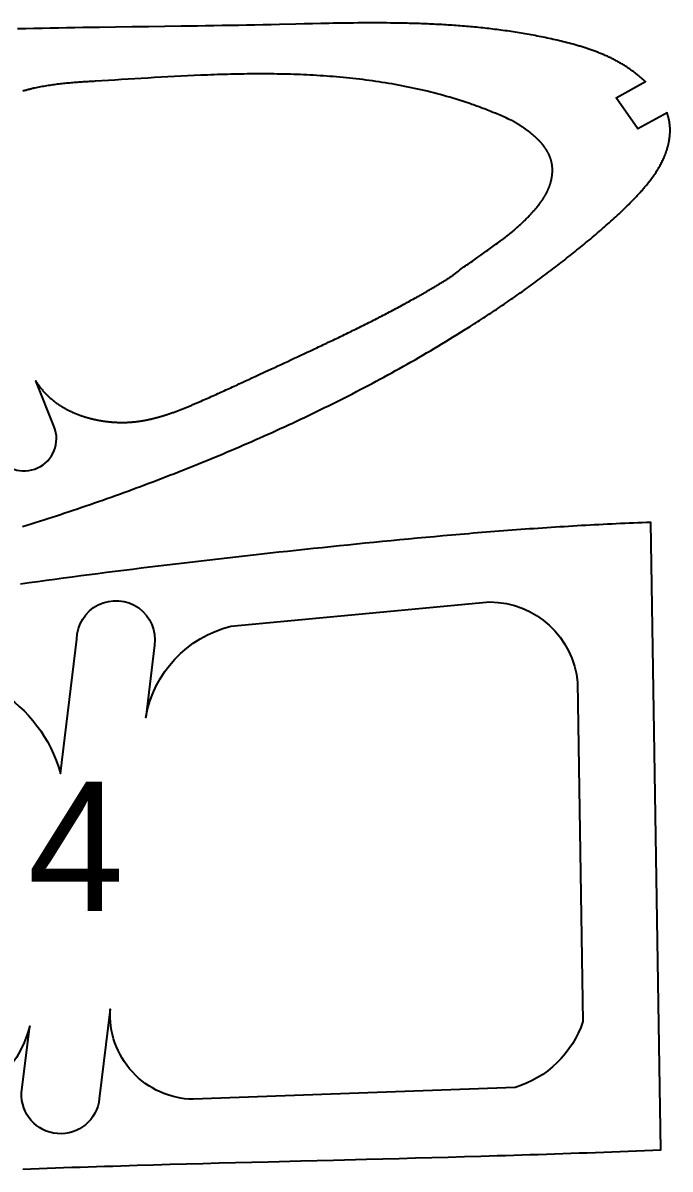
# Model space of a CAD drawing. Header units: millimetres. Extents: x 106 to 1096, y 85 to 181.
# Drawn here: x 721.7 to 771.7, y 89.6 to 178.2 of the extents above; entities that cross this region are included whole.
import ezdxf

# ---------------------------------------------------------------- set-up
doc = ezdxf.new("R2010")
doc.units = ezdxf.units.MM
doc.styles.add('样式_4', font='txt', dxfattribs={"height": 10})

msp = doc.modelspace()

# ---------------------------------------------------------------- linework, layer by layer
at = {"color": 40, "linetype": 'Continuous', "lineweight": 25, "true_color": 0xffa600}
for points in [[(721.702, 139.234), (722.03, 139.337), (722.358, 139.441), (722.686, 139.545), (723.013, 139.65), (723.341, 139.756), (723.668, 139.862), (723.994, 139.969), (724.321, 140.076), (724.648, 140.184), (724.974, 140.292), (725.3, 140.401), (725.626, 140.511), (725.952, 140.621), (726.277, 140.731), (726.603, 140.843), (726.928, 140.955), (727.252, 141.067), (727.577, 141.18), (727.902, 141.294), (728.226, 141.408), (728.55, 141.523), (728.874, 141.639), (729.197, 141.755), (729.52, 141.872), (729.844, 141.99), (730.166, 142.108), (730.489, 142.227), (730.812, 142.346), (731.134, 142.466), (731.456, 142.587), (731.777, 142.708), (732.099, 142.83), (732.42, 142.953), (732.741, 143.077), (733.062, 143.201), (733.382, 143.325), (733.702, 143.451), (734.022, 143.577), (734.342, 143.703), (734.662, 143.831), (734.981, 143.959), (735.3, 144.087), (735.619, 144.217), (735.937, 144.347), (736.255, 144.477), (736.573, 144.609), (736.891, 144.741), (737.208, 144.874), (737.525, 145.007), (737.842, 145.141), (738.159, 145.276), (738.475, 145.412), (738.791, 145.548), (739.107, 145.685), (739.422, 145.823), (739.737, 145.962), (740.052, 146.101), (740.366, 146.241), (740.68, 146.381), (740.994, 146.523), (741.308, 146.665), (741.621, 146.808), (741.934, 146.951), (742.246, 147.096), (742.558, 147.241), (742.87, 147.387), (743.181, 147.533), (743.492, 147.681), (743.803, 147.829), (744.113, 147.978), (744.423, 148.128), (744.733, 148.278), (745.042, 148.43), (745.351, 148.582), (745.659, 148.735), (745.967, 148.889), (746.274, 149.043), (746.581, 149.198), (746.888, 149.355), (747.194, 149.511), (747.5, 149.669), (747.806, 149.828), (748.111, 149.987), (748.415, 150.148), (748.719, 150.309), (749.023, 150.471), (749.326, 150.633), (749.629, 150.797), (749.931, 150.962), (750.233, 151.127), (750.534, 151.293), (750.835, 151.46), (751.135, 151.628), (751.435, 151.797), (751.734, 151.967), (752.033, 152.137), (752.331, 152.309), (752.629, 152.481), (752.926, 152.654), (753.223, 152.828), (753.519, 153.003), (753.815, 153.179), (754.11, 153.356), (754.404, 153.534), (754.698, 153.712), (754.992, 153.892), (755.285, 154.072), (755.577, 154.254), (755.869, 154.436), (756.16, 154.619), (756.305, 154.712), (756.45, 154.804), (756.595, 154.896), (756.74, 154.989), (756.885, 155.082), (757.029, 155.175), (757.173, 155.269), (757.318, 155.363), (757.462, 155.457), (757.605, 155.551), (757.749, 155.646), (757.893, 155.741), (758.036, 155.836), (758.179, 155.931), (758.322, 156.027), (758.465, 156.122), (758.607, 156.219), (758.75, 156.315), (758.892, 156.412), (759.034, 156.508), (759.176, 156.606), (759.317, 156.703), (759.459, 156.801), (759.6, 156.899), (759.741, 156.997), (759.882, 157.096), (760.023, 157.195), (760.163, 157.294), (760.303, 157.393), (760.444, 157.493), (760.583, 157.593), (760.723, 157.693), (760.863, 157.793), (761.002, 157.894), (761.141, 157.995), (761.28, 158.097), (761.418, 158.198), (761.557, 158.3), (761.695, 158.402), (761.833, 158.505), (761.971, 158.608), (762.108, 158.711), (762.246, 158.814), (762.383, 158.918), (762.52, 159.022), (762.657, 159.126), (762.793, 159.231), (762.929, 159.335), (763.065, 159.44), (763.201, 159.546), (763.337, 159.651), (763.472, 159.757), (763.608, 159.863), (763.743, 159.97), (763.878, 160.076), (764.012, 160.183), (764.147, 160.291), (764.281, 160.398), (764.415, 160.506), (764.549, 160.614), (764.682, 160.722), (764.816, 160.831), (764.949, 160.94), (765.082, 161.049), (765.215, 161.158), (765.347, 161.268), (765.479, 161.377), (765.612, 161.488), (765.743, 161.598), (765.875, 161.709), (766.006, 161.82), (766.137, 161.931), (766.268, 162.043), (766.399, 162.155), (766.529, 162.268), (766.658, 162.381), (766.788, 162.494), (766.916, 162.608), (767.045, 162.722), (767.173, 162.837), (767.301, 162.952), (767.428, 163.068), (767.554, 163.184), (767.68, 163.301), (767.806, 163.419), (767.931, 163.537), (768.056, 163.655), (768.18, 163.774), (768.303, 163.894), (768.426, 164.015), (768.548, 164.136), (768.669, 164.258), (768.79, 164.38), (768.91, 164.503), (768.97, 164.565), (769.029, 164.627), (769.089, 164.69), (769.148, 164.752), (769.206, 164.815), (769.265, 164.878), (769.323, 164.942), (769.381, 165.005), (769.438, 165.069), (769.496, 165.133), (769.553, 165.198), (769.609, 165.262), (769.666, 165.327), (769.722, 165.393), (769.777, 165.458), (769.832, 165.524), (769.887, 165.591), (769.942, 165.657), (769.996, 165.724), (770.05, 165.791), (770.103, 165.859), (770.156, 165.927), (770.208, 165.995), (770.26, 166.064), (770.312, 166.133), (770.363, 166.203), (770.413, 166.273), (770.463, 166.343), (770.513, 166.414), (770.562, 166.485), (770.61, 166.556), (770.658, 166.628), (770.705, 166.701), (770.751, 166.773), (770.797, 166.847), (770.842, 166.92), (770.886, 166.994), (770.929, 167.069), (770.972, 167.144), (771.013, 167.219), (771.054, 167.295), (771.094, 167.372), (771.133, 167.449), (771.171, 167.526), (771.208, 167.604), (771.245, 167.682), (771.28, 167.761), (771.297, 167.801), (771.314, 167.841), (771.33, 167.88), (771.347, 167.92), (771.363, 167.961), (771.378, 168.001), (771.394, 168.041), (771.409, 168.082), (771.424, 168.122), (771.439, 168.163), (771.453, 168.204), (771.467, 168.245), (771.481, 168.286), (771.494, 168.328), (771.507, 168.369), (771.52, 168.411), (771.532, 168.452), (771.545, 168.494), (771.556, 168.536), (771.568, 168.578), (771.579, 168.62), (771.59, 168.662), (771.6, 168.705), (771.611, 168.747), (771.62, 168.79), (771.63, 168.832), (771.639, 168.875), (771.648, 168.918), (771.656, 168.961), (771.664, 169.004), (771.672, 169.047), (771.679, 169.09), (771.686, 169.133), (771.693, 169.176), (771.699, 169.219), (771.705, 169.263), (771.71, 169.306), (771.715, 169.349), (771.72, 169.392), (771.724, 169.436), (771.728, 169.479), (771.731, 169.523), (771.734, 169.566), (771.737, 169.609), (771.739, 169.653), (771.741, 169.696), (771.743, 169.739), (771.744, 169.783), (771.744, 169.826), (771.744, 169.869), (771.744, 169.913), (771.744, 169.956), (771.742, 169.999), (771.741, 170.042), (771.739, 170.085), (771.736, 170.129), (771.734, 170.172), (771.73, 170.214), (771.727, 170.257), (771.722, 170.3), (771.718, 170.343), (771.712, 170.386), (771.707, 170.428), (771.701, 170.471), (771.694, 170.513), (771.687, 170.555), (771.68, 170.597), (771.672, 170.639), (771.663, 170.681), (771.654, 170.723), (771.645, 170.765), (771.635, 170.807), (771.625, 170.848), (771.614, 170.89), (771.603, 170.931), (771.591, 170.972), (771.579, 171.013), (771.567, 171.054), (771.554, 171.095), (771.54, 171.136), (771.526, 171.176), (771.512, 171.217), (769.241, 169.965), (767.566, 172.374), (769.836, 173.624), (769.777, 173.68), (769.718, 173.735), (769.659, 173.789), (769.599, 173.843), (769.539, 173.896), (769.478, 173.948), (769.417, 174), (769.356, 174.052), (769.294, 174.103), (769.232, 174.153), (769.17, 174.203), (769.107, 174.252), (769.044, 174.3), (768.981, 174.349), (768.917, 174.396), (768.853, 174.443), (768.789, 174.49), (768.724, 174.536), (768.659, 174.581), (768.594, 174.626), (768.528, 174.67), (768.462, 174.714), (768.396, 174.758), (768.33, 174.8), (768.263, 174.843), (768.196, 174.885), (768.128, 174.926), (768.061, 174.967), (767.993, 175.007), (767.925, 175.047), (767.856, 175.086), (767.787, 175.125), (767.718, 175.164), (767.649, 175.201), (767.58, 175.239), (767.51, 175.276), (767.44, 175.312), (767.37, 175.348), (767.3, 175.384), (767.229, 175.419), (767.158, 175.454), (767.087, 175.488), (767.016, 175.522), (766.944, 175.555), (766.873, 175.588), (766.801, 175.62), (766.729, 175.652), (766.656, 175.684), (766.584, 175.715), (766.511, 175.746), (766.438, 175.776), (766.365, 175.806), (766.292, 175.836), (766.219, 175.865), (766.145, 175.894), (766.071, 175.922), (765.997, 175.95), (765.923, 175.978), (765.849, 176.005), (765.775, 176.032), (765.7, 176.059), (765.626, 176.085), (765.551, 176.111), (765.476, 176.137), (765.401, 176.162), (765.326, 176.187), (765.251, 176.211), (765.175, 176.236), (765.1, 176.26), (765.024, 176.284), (764.949, 176.307), (764.873, 176.33), (764.797, 176.353), (764.721, 176.376), (764.645, 176.398), (764.568, 176.42), (764.416, 176.464), (764.263, 176.506), (764.11, 176.548), (763.956, 176.588), (763.802, 176.628), (763.648, 176.667), (763.494, 176.705), (763.34, 176.743), (763.186, 176.78), (763.031, 176.816), (762.877, 176.852), (762.722, 176.887), (762.567, 176.922), (762.413, 176.956), (762.258, 176.989), (762.103, 177.022), (761.948, 177.054), (761.793, 177.086), (761.638, 177.117), (761.482, 177.147), (761.327, 177.177), (761.172, 177.206), (761.016, 177.235), (760.861, 177.264), (760.705, 177.291), (760.549, 177.318), (760.394, 177.345), (760.238, 177.371), (760.082, 177.397), (759.926, 177.422), (759.77, 177.446), (759.614, 177.47), (759.458, 177.494), (759.301, 177.517), (759.145, 177.539), (758.989, 177.561), (758.832, 177.583), (758.676, 177.604), (758.519, 177.625), (758.363, 177.645), (758.206, 177.664), (758.049, 177.684), (757.892, 177.702), (757.735, 177.721), (757.579, 177.738), (757.422, 177.756), (757.265, 177.773), (757.107, 177.789), (756.95, 177.805), (756.793, 177.821), (756.636, 177.836), (756.478, 177.851), (756.321, 177.865), (756.164, 177.879), (756.006, 177.893), (755.849, 177.906), (755.691, 177.919), (755.534, 177.931), (755.376, 177.943), (755.218, 177.955), (755.06, 177.966), (754.903, 177.977), (754.745, 177.987), (754.587, 177.997), (754.429, 178.007), (754.271, 178.017), (754.113, 178.026), (753.955, 178.034), (753.797, 178.043), (753.639, 178.051), (753.48, 178.059), (753.322, 178.066), (753.164, 178.073), (753.006, 178.08), (752.847, 178.086), (752.689, 178.092), (752.531, 178.098), (752.372, 178.104), (752.214, 178.109), (752.055, 178.114), (751.897, 178.119), (751.738, 178.123), (751.58, 178.127), (751.421, 178.131), (751.104, 178.138), (750.786, 178.144), (750.469, 178.149), (750.151, 178.153), (749.833, 178.156), (749.516, 178.158), (749.198, 178.16), (748.88, 178.16), (748.562, 178.16), (748.244, 178.159), (747.926, 178.158), (747.607, 178.155), (747.289, 178.153), (746.971, 178.149), (746.653, 178.145), (746.334, 178.141), (746.016, 178.136), (745.698, 178.131), (745.379, 178.125), (745.061, 178.119), (744.743, 178.112), (744.106, 178.099), (743.47, 178.085), (742.833, 178.07), (741.561, 178.04), (740.926, 178.025), (740.291, 178.011), (739.656, 177.998), (739.021, 177.985), (738.387, 177.974), (737.753, 177.962), (737.119, 177.951), (736.485, 177.941), (735.852, 177.931), (735.219, 177.921), (734.586, 177.911), (733.954, 177.902), (732.689, 177.884), (731.426, 177.867), (730.162, 177.85), (728.899, 177.832), (727.637, 177.814), (727.005, 177.804), (726.374, 177.795), (725.743, 177.784), (725.112, 177.774), (724.481, 177.763), (723.849, 177.751), (723.218, 177.739), (722.587, 177.726), (721.955, 177.713), (721.324, 177.699)], [(721.717, 89.592), (722.35, 89.616), (722.982, 89.639), (723.614, 89.661), (724.246, 89.684), (724.878, 89.705), (725.511, 89.727), (726.143, 89.748), (726.775, 89.769), (727.407, 89.789), (728.04, 89.809), (728.672, 89.829), (729.304, 89.848), (729.936, 89.868), (730.569, 89.886), (731.833, 89.923), (733.098, 89.959), (734.363, 89.995), (735.628, 90.029), (736.892, 90.063), (738.157, 90.096), (739.422, 90.128), (740.687, 90.161), (743.216, 90.224), (745.746, 90.288), (748.276, 90.352), (749.541, 90.384), (750.805, 90.417), (752.07, 90.451), (753.335, 90.485), (754.6, 90.52), (755.864, 90.555), (757.129, 90.592), (757.761, 90.611), (758.394, 90.629), (759.026, 90.649), (759.658, 90.668), (760.291, 90.688), (760.923, 90.708), (761.555, 90.729), (762.187, 90.75), (762.82, 90.771), (763.452, 90.792), (764.084, 90.814), (764.716, 90.837), (765.349, 90.859), (765.981, 90.883), (766.613, 90.906), (767.245, 90.93), (767.877, 90.955), (768.509, 90.98), (769.141, 91.005), (769.773, 91.031), (770.406, 91.058), (771.038, 91.085), (770.252, 139.564), (769.917, 139.552), (769.582, 139.539), (769.246, 139.526), (768.911, 139.512), (768.576, 139.498), (768.241, 139.483), (767.906, 139.468), (767.571, 139.453), (767.236, 139.437), (766.901, 139.42), (766.567, 139.403), (766.232, 139.386), (765.897, 139.368), (765.562, 139.35), (765.227, 139.332), (764.893, 139.313), (764.558, 139.293), (764.223, 139.274), (763.889, 139.253), (763.554, 139.233), (763.219, 139.212), (762.885, 139.19), (762.55, 139.169), (762.216, 139.147), (761.881, 139.124), (761.547, 139.101), (761.212, 139.078), (760.878, 139.055), (760.544, 139.031), (760.209, 139.007), (759.875, 138.982), (759.541, 138.957), (759.206, 138.932), (758.872, 138.906), (758.538, 138.88), (758.204, 138.854), (757.869, 138.828), (757.535, 138.801), (757.201, 138.774), (756.867, 138.747), (756.533, 138.719), (756.199, 138.691), (755.53, 138.634), (754.862, 138.576), (754.194, 138.518), (753.527, 138.458), (752.859, 138.397), (752.191, 138.335), (751.523, 138.273), (750.856, 138.209), (750.188, 138.145), (749.521, 138.08), (748.854, 138.014), (748.186, 137.948), (747.519, 137.881), (746.852, 137.813), (746.185, 137.745), (745.518, 137.676), (744.851, 137.607), (744.184, 137.537), (743.517, 137.467), (742.85, 137.396), (742.183, 137.325), (741.516, 137.253), (740.85, 137.181), (740.183, 137.108), (739.517, 137.034), (738.85, 136.96), (738.184, 136.885), (737.518, 136.809), (736.851, 136.733), (736.185, 136.657), (735.519, 136.579), (734.853, 136.501), (734.187, 136.423), (733.522, 136.343), (732.856, 136.263), (732.19, 136.182), (731.525, 136.101), (730.859, 136.019), (730.194, 135.936), (729.529, 135.852), (728.863, 135.768), (728.198, 135.683), (727.533, 135.597), (726.868, 135.51), (726.203, 135.423), (725.539, 135.335), (724.874, 135.246), (724.21, 135.157), (723.545, 135.067), (722.881, 134.976), (722.216, 134.885), (721.552, 134.792)]]:
    msp.add_lwpolyline(points, dxfattribs=at)
for points in [[(719.621, 144.868, 0.94277), (724.154, 146.951), (722.72, 150.493), (722.74, 150.462), (722.76, 150.431), (722.78, 150.4), (722.8, 150.37), (722.82, 150.339), (722.841, 150.309), (722.861, 150.279), (722.882, 150.249), (722.903, 150.219), (722.924, 150.19), (722.945, 150.16), (722.966, 150.131), (722.988, 150.102), (723.009, 150.073), (723.031, 150.044), (723.053, 150.016), (723.075, 149.987), (723.097, 149.959), (723.119, 149.931), (723.142, 149.903), (723.164, 149.875), (723.187, 149.848), (723.21, 149.821), (723.233, 149.793), (723.256, 149.766), (723.279, 149.739), (723.303, 149.713), (723.326, 149.686), (723.35, 149.66), (723.374, 149.634), (723.398, 149.608), (723.422, 149.582), (723.446, 149.556), (723.47, 149.531), (723.495, 149.505), (723.519, 149.48), (723.544, 149.455), (723.569, 149.43), (723.594, 149.406), (723.619, 149.381), (723.644, 149.357), (723.669, 149.333), (723.695, 149.309), (723.72, 149.285), (723.746, 149.261), (723.772, 149.237), (723.798, 149.214), (723.824, 149.191), (723.85, 149.168), (723.876, 149.145), (723.902, 149.122), (723.929, 149.1), (723.955, 149.077), (723.982, 149.055), (724.009, 149.033), (724.036, 149.011), (724.063, 148.989), (724.09, 148.967), (724.117, 148.946), (724.145, 148.925), (724.172, 148.903), (724.2, 148.882), (724.227, 148.861), (724.255, 148.841), (724.283, 148.82), (724.311, 148.8), (724.339, 148.78), (724.367, 148.76), (724.396, 148.74), (724.424, 148.72), (724.452, 148.7), (724.481, 148.681), (724.51, 148.661), (724.539, 148.642), (724.567, 148.623), (724.596, 148.604), (724.625, 148.586), (724.655, 148.567), (724.684, 148.549), (724.713, 148.53), (724.743, 148.512), (724.772, 148.494), (724.802, 148.476), (724.831, 148.459), (724.861, 148.441), (724.891, 148.424), (724.921, 148.407), (724.951, 148.389), (724.981, 148.372), (725.011, 148.356), (725.042, 148.339), (725.072, 148.323), (725.103, 148.306), (725.133, 148.29), (725.164, 148.274), (725.194, 148.258), (725.225, 148.242), (725.256, 148.226), (725.287, 148.211), (725.318, 148.196), (725.349, 148.18), (725.38, 148.165), (725.412, 148.15), (725.443, 148.135), (725.474, 148.121), (725.506, 148.106), (725.537, 148.092), (725.569, 148.078), (725.6, 148.064), (725.632, 148.05), (725.664, 148.036), (725.696, 148.022), (725.728, 148.008), (725.76, 147.995), (725.792, 147.982), (725.824, 147.969), (725.856, 147.956), (725.888, 147.943), (725.921, 147.93), (725.953, 147.917), (725.985, 147.905), (726.018, 147.892), (726.05, 147.88), (726.083, 147.868), (726.116, 147.856), (726.148, 147.844), (726.181, 147.833), (726.214, 147.821), (726.247, 147.81), (726.28, 147.798), (726.313, 147.787), (726.346, 147.776), (726.379, 147.765), (726.412, 147.755), (726.445, 147.744), (726.478, 147.733), (726.511, 147.723), (726.545, 147.713), (726.578, 147.703), (726.611, 147.693), (726.645, 147.683), (726.678, 147.673), (726.712, 147.663), (726.745, 147.654), (726.779, 147.644), (726.813, 147.635), (726.846, 147.626), (726.88, 147.617), (726.914, 147.608), (726.947, 147.599), (726.981, 147.591), (727.015, 147.582), (727.049, 147.574), (727.083, 147.566), (727.117, 147.557), (727.151, 147.549), (727.185, 147.541), (727.219, 147.534), (727.253, 147.526), (727.287, 147.518), (727.321, 147.511), (727.355, 147.504), (727.39, 147.497), (727.424, 147.489), (727.458, 147.482), (727.492, 147.476), (727.526, 147.469), (727.561, 147.462), (727.595, 147.456), (727.629, 147.449), (727.664, 147.443), (727.698, 147.437), (727.733, 147.431), (727.767, 147.425), (727.801, 147.419), (727.836, 147.414), (727.87, 147.408), (727.905, 147.403), (727.939, 147.398), (727.974, 147.393), (728.008, 147.387), (728.043, 147.383), (728.078, 147.378), (728.112, 147.373), (728.147, 147.369), (728.181, 147.364), (728.216, 147.36), (728.251, 147.356), (728.285, 147.352), (728.32, 147.348), (728.355, 147.344), (728.389, 147.34), (728.424, 147.337), (728.459, 147.333), (728.493, 147.33), (728.528, 147.327), (728.563, 147.324), (728.598, 147.321), (728.632, 147.318), (728.667, 147.315), (728.702, 147.313), (728.737, 147.31), (728.771, 147.308), (728.806, 147.306), (728.841, 147.304), (728.876, 147.302), (728.91, 147.3), (728.945, 147.298), (728.98, 147.297), (729.015, 147.295), (729.049, 147.294), (729.084, 147.293), (729.119, 147.292), (729.154, 147.291), (729.188, 147.29), (729.223, 147.289), (729.258, 147.289), (729.293, 147.288), (729.327, 147.288), (729.362, 147.288), (729.397, 147.288), (729.431, 147.288), (729.466, 147.288), (729.501, 147.289), (729.536, 147.289), (729.57, 147.29), (729.605, 147.29), (729.639, 147.291), (729.674, 147.292), (729.709, 147.293), (729.743, 147.295), (729.778, 147.296), (729.813, 147.298), (729.847, 147.299), (729.882, 147.301), (729.916, 147.303), (729.951, 147.305), (729.985, 147.307), (730.02, 147.309), (730.054, 147.312), (730.089, 147.314), (730.123, 147.317), (730.158, 147.32), (730.192, 147.323), (730.226, 147.326), (730.261, 147.329), (730.295, 147.332), (730.329, 147.336), (730.364, 147.339), (730.398, 147.343), (730.432, 147.347), (730.467, 147.351), (730.501, 147.355), (730.535, 147.359), (730.569, 147.363), (730.604, 147.368), (730.638, 147.372), (730.672, 147.377), (730.706, 147.382), (730.74, 147.387), (730.774, 147.392), (730.808, 147.397), (730.843, 147.402), (730.877, 147.407), (730.911, 147.413), (730.945, 147.419), (730.979, 147.424), (731.013, 147.43), (731.047, 147.436), (731.081, 147.442), (731.115, 147.448), (731.149, 147.454), (731.183, 147.461), (731.216, 147.467), (731.25, 147.474), (731.284, 147.48), (731.318, 147.487), (731.352, 147.494), (731.386, 147.501), (731.42, 147.508), (731.453, 147.515), (731.487, 147.522), (731.521, 147.53), (731.555, 147.537), (731.589, 147.545), (731.622, 147.553), (731.656, 147.56), (731.69, 147.568), (731.723, 147.576), (731.757, 147.584), (731.791, 147.592), (731.824, 147.601), (731.858, 147.609), (731.891, 147.617), (731.925, 147.626), (731.959, 147.635), (731.992, 147.643), (732.026, 147.652), (732.059, 147.661), (732.093, 147.67), (732.126, 147.679), (732.16, 147.688), (732.193, 147.697), (732.227, 147.707), (732.26, 147.716), (732.294, 147.725), (732.327, 147.735), (732.36, 147.745), (732.394, 147.754), (732.427, 147.764), (732.46, 147.774), (732.494, 147.784), (732.527, 147.794), (732.56, 147.804), (732.594, 147.814), (732.627, 147.825), (732.66, 147.835), (732.694, 147.845), (732.727, 147.856), (732.76, 147.866), (732.793, 147.877), (732.826, 147.888), (732.86, 147.899), (732.893, 147.909), (732.926, 147.92), (732.959, 147.931), (732.992, 147.942), (733.025, 147.954), (733.058, 147.965), (733.092, 147.976), (733.158, 147.999), (733.224, 148.022), (733.29, 148.045), (733.356, 148.068), (733.422, 148.092), (733.488, 148.116), (733.553, 148.14), (733.619, 148.165), (733.685, 148.189), (733.751, 148.214), (733.816, 148.239), (733.882, 148.264), (733.947, 148.29), (734.013, 148.315), (734.078, 148.341), (734.143, 148.367), (734.209, 148.393), (734.274, 148.419), (734.339, 148.446), (734.404, 148.472), (734.469, 148.499), (734.535, 148.526), (734.6, 148.553), (734.665, 148.58), (734.729, 148.607), (734.794, 148.635), (734.859, 148.662), (734.924, 148.69), (734.989, 148.718), (735.053, 148.745), (735.118, 148.773), (735.183, 148.801), (735.247, 148.829), (735.312, 148.857), (735.376, 148.886), (735.441, 148.914), (735.505, 148.942), (735.634, 148.999), (735.762, 149.056), (735.891, 149.113), (736.019, 149.17), (736.147, 149.227), (736.275, 149.284), (736.402, 149.341), (736.53, 149.399), (736.657, 149.456), (736.785, 149.513), (736.912, 149.571), (737.039, 149.628), (737.166, 149.686), (737.293, 149.743), (737.419, 149.801), (737.546, 149.859), (737.672, 149.916), (737.799, 149.974), (737.925, 150.032), (738.051, 150.09), (738.177, 150.147), (738.303, 150.205), (738.429, 150.263), (738.555, 150.321), (738.681, 150.379), (738.932, 150.495), (739.184, 150.611), (739.435, 150.727), (739.686, 150.844), (739.936, 150.96), (740.438, 151.193), (740.939, 151.426), (741.19, 151.542), (741.441, 151.659), (741.692, 151.775), (741.943, 151.892), (742.194, 152.008), (742.445, 152.125), (742.696, 152.242), (742.948, 152.359), (743.199, 152.476), (743.45, 152.593), (743.702, 152.71), (743.953, 152.828), (744.204, 152.945), (744.456, 153.063), (744.581, 153.123), (744.707, 153.182), (744.832, 153.241), (744.958, 153.3), (745.083, 153.36), (745.209, 153.419), (745.334, 153.479), (745.46, 153.538), (745.585, 153.598), (745.711, 153.658), (745.836, 153.718), (745.961, 153.778), (746.086, 153.838), (746.212, 153.898), (746.337, 153.958), (746.462, 154.018), (746.587, 154.079), (746.712, 154.14), (746.837, 154.2), (746.962, 154.261), (747.087, 154.322), (747.212, 154.383), (747.336, 154.444), (747.461, 154.506), (747.586, 154.567), (747.71, 154.629), (747.835, 154.69), (747.959, 154.752), (748.084, 154.814), (748.208, 154.876), (748.332, 154.939), (748.456, 155.001), (748.58, 155.063), (748.704, 155.126), (748.828, 155.189), (748.952, 155.252), (749.076, 155.315), (749.2, 155.379), (749.323, 155.442), (749.447, 155.506), (749.57, 155.57), (749.693, 155.634), (749.817, 155.698), (749.94, 155.762), (750.063, 155.827), (750.186, 155.891), (750.308, 155.956), (750.431, 156.021), (750.554, 156.087), (750.676, 156.152), (750.798, 156.218), (750.921, 156.284), (751.043, 156.35), (751.165, 156.416), (751.287, 156.483), (751.409, 156.549), (751.53, 156.616), (751.652, 156.683), (751.773, 156.751), (751.894, 156.818), (752.016, 156.886), (752.137, 156.954), (752.257, 157.022), (752.318, 157.056), (752.378, 157.091), (752.439, 157.125), (752.499, 157.159), (752.559, 157.194), (752.619, 157.228), (752.68, 157.263), (752.74, 157.298), (752.8, 157.332), (752.86, 157.367), (752.92, 157.402), (752.98, 157.437), (753.04, 157.472), (753.1, 157.507), (753.16, 157.542), (753.22, 157.577), (753.279, 157.612), (753.339, 157.647), (753.399, 157.682), (753.459, 157.718), (753.518, 157.753), (753.578, 157.789), (753.637, 157.824), (753.697, 157.86), (753.757, 157.896), (753.816, 157.931), (753.875, 157.967), (753.935, 158.003), (753.994, 158.039), (754.053, 158.075), (754.113, 158.111), (754.172, 158.147), (754.231, 158.183), (754.29, 158.22), (754.349, 158.256), (754.408, 158.292), (754.467, 158.329), (754.526, 158.365), (754.585, 158.402), (754.644, 158.439), (754.703, 158.476), (754.762, 158.512), (754.814, 158.553), (754.866, 158.593), (754.918, 158.633), (754.97, 158.673), (755.075, 158.753), (755.181, 158.832), (755.286, 158.911), (755.392, 158.99), (755.498, 159.068), (755.605, 159.146), (755.711, 159.223), (755.818, 159.3), (755.925, 159.377), (756.033, 159.454), (756.14, 159.53), (756.248, 159.606), (756.355, 159.683), (756.463, 159.759), (756.679, 159.91), (756.895, 160.062), (757.111, 160.213), (757.327, 160.365), (757.435, 160.441), (757.542, 160.517), (757.65, 160.594), (757.757, 160.67), (757.864, 160.747), (757.971, 160.824), (758.078, 160.901), (758.184, 160.979), (758.291, 161.057), (758.397, 161.135), (758.502, 161.214), (758.607, 161.293), (758.712, 161.372), (758.765, 161.412), (758.817, 161.452), (758.869, 161.492), (758.921, 161.532), (758.973, 161.573), (759.025, 161.613), (759.076, 161.654), (759.128, 161.695), (759.18, 161.736), (759.231, 161.777), (759.282, 161.818), (759.333, 161.859), (759.384, 161.901), (759.435, 161.943), (759.486, 161.985), (759.536, 162.027), (759.587, 162.069), (759.637, 162.111), (759.687, 162.154), (759.737, 162.196), (759.787, 162.239), (759.837, 162.282), (759.887, 162.326), (759.936, 162.369), (759.985, 162.413), (760.034, 162.457), (760.083, 162.501), (760.132, 162.545), (760.181, 162.59), (760.229, 162.634), (760.277, 162.679), (760.325, 162.724), (760.373, 162.77), (760.421, 162.815), (760.468, 162.861), (760.516, 162.907), (760.563, 162.953), (760.61, 163), (760.657, 163.046), (760.703, 163.093), (760.75, 163.141), (760.796, 163.188), (760.842, 163.236), (760.887, 163.284), (760.933, 163.332), (760.978, 163.381), (761.023, 163.43), (761.068, 163.479), (761.113, 163.528), (761.157, 163.578), (761.201, 163.627), (761.245, 163.678), (761.289, 163.728), (761.332, 163.779), (761.375, 163.83), (761.418, 163.881), (761.461, 163.933), (761.503, 163.985), (761.545, 164.037), (761.586, 164.09), (761.627, 164.143), (761.667, 164.196), (761.707, 164.25), (761.727, 164.277), (761.747, 164.304), (761.766, 164.331), (761.785, 164.358), (761.805, 164.385), (761.824, 164.412), (761.843, 164.44), (761.862, 164.467), (761.88, 164.495), (761.899, 164.523), (761.917, 164.55), (761.935, 164.578), (761.953, 164.606), (761.971, 164.634), (761.989, 164.662), (762.007, 164.69), (762.024, 164.719), (762.041, 164.747), (762.058, 164.776), (762.075, 164.804), (762.092, 164.833), (762.108, 164.862), (762.125, 164.891), (762.141, 164.919), (762.157, 164.949), (762.172, 164.978), (762.188, 165.007), (762.203, 165.036), (762.218, 165.066), (762.233, 165.095), (762.248, 165.125), (762.262, 165.154), (762.277, 165.184), (762.291, 165.214), (762.305, 165.244), (762.318, 165.274), (762.332, 165.305), (762.345, 165.335), (762.358, 165.365), (762.37, 165.396), (762.383, 165.426), (762.395, 165.457), (762.407, 165.488), (762.419, 165.519), (762.43, 165.55), (762.441, 165.581), (762.452, 165.612), (762.463, 165.644), (762.473, 165.675), (762.483, 165.707), (762.493, 165.738), (762.503, 165.77), (762.512, 165.802), (762.521, 165.834), (762.53, 165.866), (762.539, 165.898), (762.547, 165.93), (762.555, 165.963), (762.562, 165.995), (762.57, 166.028), (762.577, 166.061), (762.584, 166.093), (762.59, 166.126), (762.596, 166.159), (762.602, 166.192), (762.608, 166.225), (762.613, 166.258), (762.618, 166.291), (762.622, 166.325), (762.627, 166.358), (762.631, 166.391), (762.634, 166.424), (762.638, 166.458), (762.641, 166.491), (762.644, 166.525), (762.646, 166.558), (762.648, 166.591), (762.65, 166.625), (762.651, 166.658), (762.652, 166.692), (762.653, 166.725), (762.653, 166.758), (762.653, 166.792), (762.653, 166.825), (762.652, 166.858), (762.651, 166.892), (762.65, 166.925), (762.648, 166.958), (762.646, 166.991), (762.643, 167.024), (762.64, 167.057), (762.637, 167.09), (762.634, 167.123), (762.63, 167.156), (762.625, 167.189), (762.621, 167.221), (762.616, 167.254), (762.61, 167.286), (762.604, 167.319), (762.598, 167.351), (762.591, 167.383), (762.584, 167.415), (762.577, 167.447), (762.569, 167.479), (762.561, 167.511), (762.552, 167.542), (762.544, 167.574), (762.534, 167.605), (762.524, 167.636), (762.514, 167.667), (762.504, 167.698), (762.493, 167.729), (762.482, 167.76), (762.47, 167.79), (762.458, 167.821), (762.446, 167.851), (762.434, 167.881), (762.421, 167.911), (762.407, 167.941), (762.394, 167.971), (762.38, 168.001), (762.365, 168.03), (762.351, 168.06), (762.336, 168.089), (762.321, 168.118), (762.305, 168.147), (762.289, 168.176), (762.273, 168.205), (762.257, 168.234), (762.24, 168.262), (762.223, 168.291), (762.206, 168.319), (762.188, 168.347), (762.17, 168.375), (762.152, 168.403), (762.133, 168.431), (762.115, 168.459), (762.096, 168.486), (762.077, 168.514), (762.057, 168.541), (762.037, 168.568), (762.017, 168.595), (761.997, 168.622), (761.977, 168.649), (761.956, 168.676), (761.935, 168.702), (761.914, 168.729), (761.893, 168.755), (761.871, 168.781), (761.849, 168.807), (761.827, 168.833), (761.805, 168.859), (761.782, 168.884), (761.76, 168.91), (761.737, 168.935), (761.714, 168.96), (761.691, 168.986), (761.667, 169.011), (761.644, 169.036), (761.62, 169.06), (761.596, 169.085), (761.572, 169.109), (761.548, 169.134), (761.523, 169.158), (761.499, 169.182), (761.474, 169.206), (761.449, 169.23), (761.424, 169.254), (761.399, 169.277), (761.374, 169.301), (761.348, 169.324), (761.323, 169.347), (761.297, 169.371), (761.272, 169.394), (761.246, 169.416), (761.22, 169.439), (761.194, 169.462), (761.167, 169.484), (761.141, 169.506), (761.115, 169.529), (761.088, 169.551), (761.062, 169.573), (761.008, 169.616), (760.954, 169.659), (760.9, 169.702), (760.846, 169.744), (760.792, 169.785), (760.737, 169.826), (760.682, 169.867), (760.628, 169.907), (760.573, 169.946), (760.518, 169.985), (760.463, 170.023), (760.408, 170.061), (760.353, 170.098), (760.298, 170.135), (760.243, 170.172), (760.189, 170.207), (760.134, 170.243), (760.08, 170.278), (760.026, 170.312), (759.972, 170.346), (759.946, 170.362), (759.919, 170.379), (759.892, 170.395), (759.866, 170.412), (759.84, 170.428), (759.813, 170.444), (759.787, 170.46), (759.761, 170.475), (759.735, 170.491), (759.709, 170.507), (759.683, 170.522), (759.658, 170.537), (759.632, 170.552), (759.607, 170.567), (759.582, 170.582), (759.557, 170.597), (759.438, 170.652), (759.319, 170.706), (759.2, 170.76), (759.08, 170.814), (758.961, 170.867), (758.841, 170.919), (758.722, 170.971), (758.602, 171.022), (758.482, 171.073), (758.363, 171.124), (758.243, 171.174), (758.123, 171.223), (758.002, 171.272), (757.882, 171.32), (757.762, 171.368), (757.641, 171.415), (757.521, 171.462), (757.4, 171.509), (757.279, 171.555), (757.158, 171.6), (757.037, 171.645), (756.916, 171.69), (756.795, 171.734), (756.674, 171.777), (756.553, 171.82), (756.431, 171.863), (756.31, 171.905), (756.188, 171.947), (755.945, 172.029), (755.701, 172.109), (755.457, 172.187), (755.212, 172.264), (754.968, 172.339), (754.722, 172.412), (754.477, 172.483), (754.231, 172.552), (753.985, 172.62), (753.739, 172.686), (753.492, 172.751), (753.245, 172.813), (752.997, 172.875), (752.75, 172.934), (752.502, 172.992), (752.253, 173.048), (752.005, 173.103), (751.756, 173.156), (751.507, 173.208), (751.258, 173.258), (751.008, 173.307), (750.758, 173.354), (750.508, 173.399), (750.258, 173.444), (750.007, 173.486), (749.756, 173.528), (749.505, 173.568), (749.254, 173.606), (749.003, 173.644), (748.751, 173.679), (748.499, 173.714), (748.247, 173.747), (747.994, 173.779), (747.742, 173.81), (747.489, 173.839), (747.236, 173.867), (746.983, 173.894), (746.73, 173.92), (746.476, 173.944), (746.223, 173.968), (745.969, 173.99), (745.715, 174.011), (745.461, 174.031), (745.207, 174.05), (744.952, 174.068), (744.698, 174.084), (744.443, 174.1), (744.188, 174.114), (743.933, 174.128), (743.678, 174.14), (743.423, 174.152), (743.168, 174.163), (742.912, 174.172), (742.657, 174.181), (742.401, 174.189), (742.145, 174.196), (741.89, 174.202), (741.634, 174.207), (741.378, 174.211), (741.122, 174.215), (740.866, 174.217), (740.61, 174.219), (740.354, 174.22), (740.097, 174.22), (739.841, 174.22), (739.585, 174.219), (739.328, 174.217), (739.072, 174.215), (738.816, 174.211), (738.559, 174.207), (738.303, 174.203), (738.046, 174.198), (737.79, 174.192), (737.533, 174.186), (737.277, 174.179), (737.02, 174.171), (736.764, 174.163), (736.507, 174.155), (736.251, 174.146), (735.995, 174.136), (735.482, 174.116), (734.969, 174.094), (734.457, 174.07), (733.945, 174.045), (733.433, 174.019), (732.921, 173.991), (732.41, 173.963), (731.899, 173.933), (731.389, 173.903), (730.879, 173.872), (730.37, 173.841), (729.861, 173.809), (729.353, 173.777), (728.845, 173.745), (728.338, 173.713), (727.832, 173.681), (727.327, 173.65), (727.21, 173.644), (727.094, 173.638), (726.977, 173.631), (726.86, 173.625), (726.743, 173.618), (726.626, 173.611), (726.509, 173.604), (726.392, 173.597), (726.274, 173.589), (726.157, 173.581), (726.039, 173.573), (725.921, 173.565), (725.803, 173.556), (725.686, 173.546), (725.568, 173.537), (725.45, 173.527), (725.332, 173.516), (725.214, 173.506), (725.096, 173.494), (724.978, 173.483), (724.86, 173.47), (724.742, 173.458), (724.624, 173.444), (724.506, 173.431), (724.388, 173.416), (724.271, 173.401), (724.153, 173.386), (724.035, 173.369), (723.918, 173.353), (723.801, 173.335), (723.683, 173.317), (723.566, 173.298), (723.449, 173.279), (723.332, 173.258), (723.216, 173.237), (723.099, 173.215), (722.983, 173.193), (722.867, 173.169), (722.751, 173.145), (722.635, 173.12), (722.577, 173.107), (722.52, 173.094), (722.462, 173.081), (722.404, 173.067), (722.347, 173.054), (722.289, 173.04), (722.232, 173.026), (722.174, 173.011), (722.117, 172.996), (722.06, 172.982), (722.003, 172.966), (721.946, 172.951), (721.889, 172.935), (721.832, 172.92), (721.775, 172.903), (721.718, 172.887)], [(712.028, 127.995, -0.389983), (724.637, 120.166), (725.899, 130.535, -1.068831), (731.901, 130.067), (731.222, 124.484, -0.295494), (737.81, 131.549), (757.808, 133.413, -0.389724), (764.589, 127.182), (765.013, 100.989, -0.242199), (759.76, 95.891), (734.893, 94.983, -0.428159), (728.479, 101.957), (727.636, 95.028, -0.97632), (721.633, 95.497), (722.259, 100.637, -0.312214), (714.821, 94.184)]]:
    msp.add_lwpolyline(points, format="xyb", dxfattribs=at)

# ---------------------------------------------------------------- texts
at = {"color": 40, "true_color": 0xffa600, "insert": (729.538, 119.535), "char_height": 10, "width": 33.77936, "attachment_point": 3, "style": '样式_4'}
msp.add_mtext('\\pxt0,2,6;^I4', dxfattribs=at)

doc.saveas('drawing.dxf')
